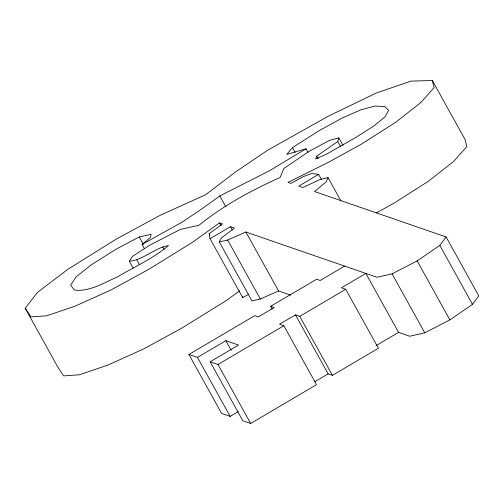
<?xml version="1.0" encoding="UTF-8"?>
<svg xmlns="http://www.w3.org/2000/svg" width="504" height="504" viewBox="0 0 504 504"><rect width="100%" height="100%" fill="white"/><g stroke="black" fill="none" stroke-linecap="round" stroke-linejoin="round"><path stroke-width="0.76" d="M307.894 152.239L305.997 148.806L286.808 154.382L292.44 147.578L319.297 130.593L342.134 118.062L360.688 109.878L374.951 106.054L384.936 106.583L388.622 110.407L385.012 116.821L374.1 125.817L355.893 137.397L326.794 153.997L315.573 159.006L316.77 156.108L337.768 141.479L338.82 137.863L329.225 140.522L308.996 151.433L283.878 168.487L280.079 177.515C251.389 190.292 223.379 205.544 198.885 225.326L180.545 229.333L150.589 244.711L132.495 256.366L129.314 261.236L133.113 268.09M321.665 179.865L318.629 174.378L298.752 186.083L302.885 187.507L320.034 179.506L328.035 177.629L326.378 181.698L314.572 191.545L446.109 236.943L478.8 295.924L472.506 304.359L449.87 319.882L424.777 332.829L409.67 336.231L398.557 332.394L365.866 273.414L341.447 287.79L345.725 289.271L378.416 348.251L332.426 375.329L328.154 373.855L295.457 314.874L279.562 324.236L283.84 325.71L316.531 384.691L250.671 423.473L242.833 420.771L210.137 361.79L238.524 345.07L225.842 340.691L197.455 357.412L188.906 354.457L254.766 315.674L258.332 316.903L274.226 307.541L270.667 306.312L316.651 279.235L320.216 280.463L344.629 266.087M290.449 295.079L278.567 290.978L260.354 299.011L252 300.901L219.303 241.92L221.458 237.888L234.473 228.06L230.479 226.687L210.042 238.72L242.739 297.7L248.667 294.204M219.303 241.92L227.657 240.03L245.87 231.998L376.979 277.25L392.081 273.848L417.18 260.902L439.809 245.379L446.109 236.943M239.665 290.871L225.25 301.209L181.251 328.451L143.577 348.989L107.768 365.129L79.298 374.793L63.63 375.883L57.891 367.208L25.2 308.228L37.485 292.377L67.794 269.363L116.128 239.179L160.354 215.202L205.588 194.758L235.796 171.776L267.441 150.35L328.633 116.021L376.513 92.938L411.088 81.106L432.35 80.527L465.041 139.507L466.799 146.607L453.543 161.519L428.312 181.32L394.166 203.074L376.381 212.877M144.327 248.535L142.046 244.415L150.488 237.384L151.112 234.291L139.28 236.962L116.027 249.222L91.3 264.821L76.161 276.828L70.61 285.251L74.649 290.096C89.977 291.791 103.66 282.826 117.18 277.03C134.404 266.849 153.134 258.552 168.519 245.599C154.413 247.836 143.703 259.932 129.314 261.236M210.042 238.72L209.166 233.648L222.503 223.927L219.511 222.894L192.553 242.229L148.56 269.47L110.886 290.008L75.077 306.149L46.601 315.813L30.939 316.903L25.2 308.228M305.997 148.806L268.953 171.02L219.82 195.955L202.375 208.499L182.083 222.176L142.046 244.415M210.137 361.79L217.974 364.493L283.84 325.71M295.457 314.874L299.735 316.348L345.725 289.271M188.906 354.457L221.596 413.438L230.152 416.392L238.26 411.617M314.906 381.654L328.154 373.855M376.179 345.574L398.557 332.394M318.629 174.378L311.51 173.515L303.093 176.709L290.915 183.374L288.067 182.391L328.639 162.194L361.469 144.094L395.621 122.34L420.846 102.539L434.108 87.627L432.35 80.527M439.809 245.379L472.506 304.359M417.18 260.902L449.87 319.882M338.82 137.863L343.004 145.41M337.768 141.479L340.427 146.28M392.081 273.848L424.777 332.829M316.77 156.108L318.289 158.848M328.035 177.629L340.956 200.945M292.44 147.578L295.098 152.378M299.735 316.348L332.426 375.329M245.87 231.998L278.567 290.978M219.82 195.955L225.905 206.93M230.479 226.687L232.382 230.114M270.667 306.312L272.185 309.059M219.511 222.894L221.029 225.641M227.657 240.03L260.354 299.011M209.166 233.648L209.929 235.015M225.842 340.691L231.166 350.293M162.622 246.878L164.14 249.619M217.974 364.493L250.671 423.473M139.28 236.962L143.457 244.509M197.455 357.412L230.152 416.392M136.779 259.831L139.438 264.632M242.487 296.251L242.739 297.7"/></g></svg>
